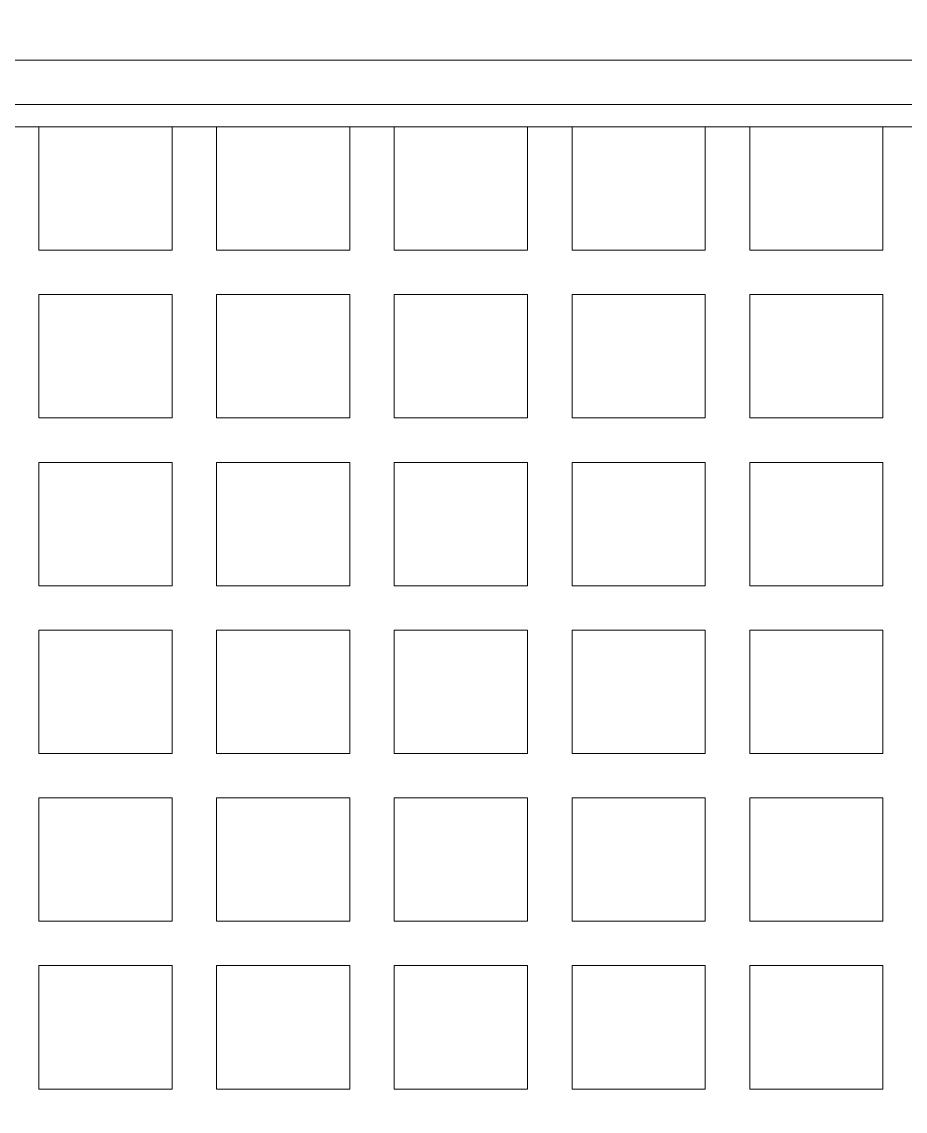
# Model space of a CAD drawing. Header units: millimetres. Extents: x 3554773 to 3850347, y -1853213 to -1653133.
# Drawn here: x 3621797 to 3625818, y -1701506 to -1696545 of the extents above; entities that cross this region are included whole.
import ezdxf

# ---------------------------------------------------------------- set-up
doc = ezdxf.new("R2010")
doc.units = ezdxf.units.MM
doc.header["$MEASUREMENT"] = 0
doc.set_wipeout_variables(frame=1)
doc.linetypes.add('Wipeout_Contour', pattern=[1000, 0, -1000])
doc.layers.add('Structural - Bearing', color=7, linetype='Continuous')
doc.layers.add('Structural - Bearing_Pen_No__3', color=7, linetype='Continuous', lineweight=18, true_color=0xff6600)

msp = doc.modelspace()

# ---------------------------------------------------------------- wipeouts: each hides what was drawn before it
at = {"color": 254, "linetype": 'Wipeout_Contour', "lineweight": 0, "ltscale": 32554641.88997252}
msp.add_wipeout([(3618066.4, -1696720.4), (3618066.4, -1706321.2), (3634378.4, -1706321.2), (3634378.4, -1696720.4), (3633300, -1696720.4), (3633300, -1704000.2), (3619144.9, -1704000.2), (3619144.9, -1696720.4)], dxfattribs=at).dxf.layer = 'Structural - Bearing'

# ---------------------------------------------------------------- next in the draw order: wipeouts: each hides what was drawn before it
at = {"color": 254, "linetype": 'Wipeout_Contour', "lineweight": 0, "ltscale": 16275190.16328076}
msp.add_wipeout([(3618066.4, -1695008.9), (3618066.4, -1696720.4), (3634378.4, -1696720.4), (3634378.4, -1695008.9)], dxfattribs=at).dxf.layer = 'Structural - Bearing'
at = {"color": 254, "linetype": 'Wipeout_Contour', "lineweight": 0, "ltscale": 16272492.76947877}
msp.add_wipeout([(3622481.4, -1697787.7), (3621874.8, -1697787.7), (3621874.8, -1698349.4), (3622481.4, -1698349.4)], dxfattribs=at).dxf.layer = 'Structural - Bearing'
at = {"color": 254, "linetype": 'Wipeout_Contour', "lineweight": 0, "ltscale": 16273217.1332726}
msp.add_wipeout([(3623290.3, -1697787.7), (3622683.7, -1697787.7), (3622683.7, -1698349.4), (3623290.3, -1698349.4)], dxfattribs=at).dxf.layer = 'Structural - Bearing'
at = {"color": 254, "linetype": 'Wipeout_Contour', "lineweight": 0, "ltscale": 16273941.50406048}
msp.add_wipeout([(3623492.5, -1698349.4), (3624099.2, -1698349.4), (3624099.2, -1697787.7), (3623492.5, -1697787.7)], dxfattribs=at).dxf.layer = 'Structural - Bearing'
at = {"color": 254, "linetype": 'Wipeout_Contour', "lineweight": 0, "ltscale": 16274665.88209196}
msp.add_wipeout([(3624908, -1697787.7), (3624301.4, -1697787.7), (3624301.4, -1698349.4), (3624908, -1698349.4)], dxfattribs=at).dxf.layer = 'Structural - Bearing'
at = {"color": 254, "linetype": 'Wipeout_Contour', "lineweight": 0, "ltscale": 16275390.26711591}
msp.add_wipeout([(3625110.2, -1698349.4), (3625716.9, -1698349.4), (3625716.9, -1697787.7), (3625110.2, -1697787.7)], dxfattribs=at).dxf.layer = 'Structural - Bearing'
at = {"color": 254, "linetype": 'Wipeout_Contour', "lineweight": 0, "ltscale": 16272813.48117415}
msp.add_wipeout([(3621874.8, -1698551.6), (3621874.8, -1699113.3), (3622481.4, -1699113.3), (3622481.4, -1698551.6)], dxfattribs=at).dxf.layer = 'Structural - Bearing'
at = {"color": 254, "linetype": 'Wipeout_Contour', "lineweight": 0, "ltscale": 16273537.83067119}
msp.add_wipeout([(3622683.7, -1698551.6), (3622683.7, -1699113.3), (3623290.3, -1699113.3), (3623290.3, -1698551.6)], dxfattribs=at).dxf.layer = 'Structural - Bearing'
at = {"color": 254, "linetype": 'Wipeout_Contour', "lineweight": 0, "ltscale": 16274262.18716373}
msp.add_wipeout([(3624099.2, -1698551.6), (3623492.5, -1698551.6), (3623492.5, -1699113.3), (3624099.2, -1699113.3)], dxfattribs=at).dxf.layer = 'Structural - Bearing'
at = {"color": 254, "linetype": 'Wipeout_Contour', "lineweight": 0, "ltscale": 16274986.55092203}
msp.add_wipeout([(3624301.4, -1699113.3), (3624908, -1699113.3), (3624908, -1698551.6), (3624301.4, -1698551.6)], dxfattribs=at).dxf.layer = 'Structural - Bearing'
at = {"color": 254, "linetype": 'Wipeout_Contour', "lineweight": 0, "ltscale": 16275710.92167394}
msp.add_wipeout([(3625110.2, -1698551.6), (3625110.2, -1699113.3), (3625716.9, -1699113.3), (3625716.9, -1698551.6)], dxfattribs=at).dxf.layer = 'Structural - Bearing'
at = {"color": 254, "linetype": 'Wipeout_Contour', "lineweight": 0, "ltscale": 16273134.22162909}
msp.add_wipeout([(3622481.4, -1699315.5), (3621874.8, -1699315.5), (3621874.8, -1699877.2), (3622481.4, -1699877.2)], dxfattribs=at).dxf.layer = 'Structural - Bearing'
at = {"color": 254, "linetype": 'Wipeout_Contour', "lineweight": 0, "ltscale": 16273858.55687132}
msp.add_wipeout([(3622683.7, -1699315.5), (3622683.7, -1699877.2), (3623290.3, -1699877.2), (3623290.3, -1699315.5)], dxfattribs=at).dxf.layer = 'Structural - Bearing'
at = {"color": 254, "linetype": 'Wipeout_Contour', "lineweight": 0, "ltscale": 16274582.89910987}
msp.add_wipeout([(3624099.2, -1699315.5), (3623492.5, -1699315.5), (3623492.5, -1699877.2), (3624099.2, -1699877.2)], dxfattribs=at).dxf.layer = 'Structural - Bearing'
at = {"color": 254, "linetype": 'Wipeout_Contour', "lineweight": 0, "ltscale": 16275307.24859427}
msp.add_wipeout([(3624301.4, -1699877.2), (3624908, -1699877.2), (3624908, -1699315.5), (3624301.4, -1699315.5)], dxfattribs=at).dxf.layer = 'Structural - Bearing'
at = {"color": 254, "linetype": 'Wipeout_Contour', "lineweight": 0, "ltscale": 16276031.60507341}
msp.add_wipeout([(3625110.2, -1699315.5), (3625110.2, -1699877.2), (3625716.9, -1699877.2), (3625716.9, -1699315.5)], dxfattribs=at).dxf.layer = 'Structural - Bearing'
at = {"color": 254, "linetype": 'Wipeout_Contour', "lineweight": 0, "ltscale": 16273454.99084189}
msp.add_wipeout([(3622481.4, -1700079.4), (3621874.8, -1700079.4), (3621874.8, -1700641.2), (3622481.4, -1700641.2)], dxfattribs=at).dxf.layer = 'Structural - Bearing'
at = {"color": 254, "linetype": 'Wipeout_Contour', "lineweight": 0, "ltscale": 16274179.31176456}
msp.add_wipeout([(3622683.7, -1700079.4), (3622683.7, -1700641.2), (3623290.3, -1700641.2), (3623290.3, -1700079.4)], dxfattribs=at).dxf.layer = 'Structural - Bearing'
at = {"color": 254, "linetype": 'Wipeout_Contour', "lineweight": 0, "ltscale": 16274903.63968529}
msp.add_wipeout([(3623492.5, -1700079.4), (3623492.5, -1700641.2), (3624099.2, -1700641.2), (3624099.2, -1700079.4)], dxfattribs=at).dxf.layer = 'Structural - Bearing'
at = {"color": 254, "linetype": 'Wipeout_Contour', "lineweight": 0, "ltscale": 16275627.97489507}
msp.add_wipeout([(3624301.4, -1700641.2), (3624908, -1700641.2), (3624908, -1700079.4), (3624301.4, -1700079.4)], dxfattribs=at).dxf.layer = 'Structural - Bearing'
at = {"color": 254, "linetype": 'Wipeout_Contour', "lineweight": 0, "ltscale": 16276352.31710073}
msp.add_wipeout([(3625716.9, -1700079.4), (3625110.2, -1700079.4), (3625110.2, -1700641.2), (3625716.9, -1700641.2)], dxfattribs=at).dxf.layer = 'Structural - Bearing'
at = {"color": 254, "linetype": 'Wipeout_Contour', "lineweight": 0, "ltscale": 16273775.78872608}
msp.add_wipeout([(3622481.4, -1700843.4), (3621874.8, -1700843.4), (3621874.8, -1701405.1), (3622481.4, -1701405.1)], dxfattribs=at).dxf.layer = 'Structural - Bearing'
at = {"color": 254, "linetype": 'Wipeout_Contour', "lineweight": 0, "ltscale": 16274500.09537115}
msp.add_wipeout([(3622683.7, -1701405.1), (3623290.3, -1701405.1), (3623290.3, -1700843.4), (3622683.7, -1700843.4)], dxfattribs=at).dxf.layer = 'Structural - Bearing'
at = {"color": 254, "linetype": 'Wipeout_Contour', "lineweight": 0, "ltscale": 16275224.40901542}
msp.add_wipeout([(3623492.5, -1701405.1), (3624099.2, -1701405.1), (3624099.2, -1700843.4), (3623492.5, -1700843.4)], dxfattribs=at).dxf.layer = 'Structural - Bearing'
at = {"color": 254, "linetype": 'Wipeout_Contour', "lineweight": 0, "ltscale": 16275948.72994988}
msp.add_wipeout([(3624301.4, -1701405.1), (3624908, -1701405.1), (3624908, -1700843.4), (3624301.4, -1700843.4)], dxfattribs=at).dxf.layer = 'Structural - Bearing'
at = {"color": 254, "linetype": 'Wipeout_Contour', "lineweight": 0, "ltscale": 16276673.05788134}
msp.add_wipeout([(3625110.2, -1701405.1), (3625716.9, -1701405.1), (3625716.9, -1700843.4), (3625110.2, -1700843.4)], dxfattribs=at).dxf.layer = 'Structural - Bearing'

# ---------------------------------------------------------------- next in the draw order: linework, layer by layer
at = {"layer": 'Structural - Bearing_Pen_No__3', "linetype": 'Continuous'}
for p, q in [((3622481.4, -1697787.7), (3621874.8, -1697787.7)), ((3621874.8, -1698349.4), (3621874.8, -1697787.7)), ((3622481.4, -1697787.7), (3622481.4, -1698349.4)), ((3623290.3, -1697787.7), (3622683.7, -1697787.7)), ((3622683.7, -1698349.4), (3622683.7, -1697787.7)), ((3623290.3, -1697787.7), (3623290.3, -1698349.4)), ((3624099.2, -1697787.7), (3623492.5, -1697787.7)), ((3623492.5, -1698349.4), (3623492.5, -1697787.7)), ((3624099.2, -1697787.7), (3624099.2, -1698349.4)), ((3624908, -1697787.7), (3624301.4, -1697787.7)), ((3624301.4, -1698349.4), (3624301.4, -1697787.7)), ((3624908, -1697787.7), (3624908, -1698349.4)), ((3625716.9, -1697787.7), (3625110.2, -1697787.7)), ((3625110.2, -1698349.4), (3625110.2, -1697787.7)), ((3625716.9, -1697787.7), (3625716.9, -1698349.4)), ((3621874.8, -1698349.4), (3622481.4, -1698349.4)), ((3622683.7, -1698349.4), (3623290.3, -1698349.4)), ((3623492.5, -1698349.4), (3624099.2, -1698349.4)), ((3624301.4, -1698349.4), (3624908, -1698349.4)), ((3625110.2, -1698349.4), (3625716.9, -1698349.4)), ((3621874.8, -1699113.3), (3621874.8, -1698551.6)), ((3621874.8, -1698551.6), (3622481.4, -1698551.6)), ((3622481.4, -1698551.6), (3622481.4, -1699113.3)), ((3622683.7, -1699113.3), (3622683.7, -1698551.6)), ((3622683.7, -1698551.6), (3623290.3, -1698551.6)), ((3623290.3, -1698551.6), (3623290.3, -1699113.3)), ((3623492.5, -1699113.3), (3623492.5, -1698551.6)), ((3623492.5, -1698551.6), (3624099.2, -1698551.6)), ((3624099.2, -1698551.6), (3624099.2, -1699113.3)), ((3624301.4, -1699113.3), (3624301.4, -1698551.6)), ((3624301.4, -1698551.6), (3624908, -1698551.6)), ((3624908, -1698551.6), (3624908, -1699113.3)), ((3625110.2, -1699113.3), (3625110.2, -1698551.6)), ((3625110.2, -1698551.6), (3625716.9, -1698551.6)), ((3625716.9, -1698551.6), (3625716.9, -1699113.3)), ((3621874.8, -1699113.3), (3622481.4, -1699113.3)), ((3622683.7, -1699113.3), (3623290.3, -1699113.3)), ((3623492.5, -1699113.3), (3624099.2, -1699113.3)), ((3624301.4, -1699113.3), (3624908, -1699113.3)), ((3625110.2, -1699113.3), (3625716.9, -1699113.3)), ((3621874.8, -1699877.2), (3621874.8, -1699315.5)), ((3621874.8, -1699315.5), (3622481.4, -1699315.5)), ((3622481.4, -1699315.5), (3622481.4, -1699877.2)), ((3622683.7, -1699877.2), (3622683.7, -1699315.5)), ((3622683.7, -1699315.5), (3623290.3, -1699315.5)), ((3623290.3, -1699315.5), (3623290.3, -1699877.2)), ((3623492.5, -1699877.2), (3623492.5, -1699315.5)), ((3623492.5, -1699315.5), (3624099.2, -1699315.5)), ((3624099.2, -1699315.5), (3624099.2, -1699877.2)), ((3624301.4, -1699877.2), (3624301.4, -1699315.5)), ((3624301.4, -1699315.5), (3624908, -1699315.5)), ((3624908, -1699315.5), (3624908, -1699877.2)), ((3625110.2, -1699877.2), (3625110.2, -1699315.5)), ((3625110.2, -1699315.5), (3625716.9, -1699315.5)), ((3625716.9, -1699315.5), (3625716.9, -1699877.2)), ((3621874.8, -1699877.2), (3622481.4, -1699877.2)), ((3622683.7, -1699877.2), (3623290.3, -1699877.2)), ((3623492.5, -1699877.2), (3624099.2, -1699877.2)), ((3624301.4, -1699877.2), (3624908, -1699877.2)), ((3625110.2, -1699877.2), (3625716.9, -1699877.2)), ((3621874.8, -1700641.2), (3621874.8, -1700079.4)), ((3621874.8, -1700079.4), (3622481.4, -1700079.4)), ((3622481.4, -1700079.4), (3622481.4, -1700641.2)), ((3622683.7, -1700641.2), (3622683.7, -1700079.4)), ((3622683.7, -1700079.4), (3623290.3, -1700079.4)), ((3623290.3, -1700079.4), (3623290.3, -1700641.2)), ((3623492.5, -1700641.2), (3623492.5, -1700079.4)), ((3623492.5, -1700079.4), (3624099.2, -1700079.4)), ((3624099.2, -1700079.4), (3624099.2, -1700641.2)), ((3624301.4, -1700641.2), (3624301.4, -1700079.4)), ((3624301.4, -1700079.4), (3624908, -1700079.4)), ((3624908, -1700079.4), (3624908, -1700641.2)), ((3625110.2, -1700641.2), (3625110.2, -1700079.4)), ((3625110.2, -1700079.4), (3625716.9, -1700079.4)), ((3625716.9, -1700079.4), (3625716.9, -1700641.2)), ((3621874.8, -1700641.2), (3622481.4, -1700641.2)), ((3622683.7, -1700641.2), (3623290.3, -1700641.2)), ((3623492.5, -1700641.2), (3624099.2, -1700641.2)), ((3624301.4, -1700641.2), (3624908, -1700641.2)), ((3625110.2, -1700641.2), (3625716.9, -1700641.2)), ((3621874.8, -1701405.1), (3621874.8, -1700843.4)), ((3621874.8, -1700843.4), (3622481.4, -1700843.4)), ((3622481.4, -1700843.4), (3622481.4, -1701405.1)), ((3622683.7, -1701405.1), (3622683.7, -1700843.4)), ((3622683.7, -1700843.4), (3623290.3, -1700843.4)), ((3623290.3, -1700843.4), (3623290.3, -1701405.1)), ((3623492.5, -1701405.1), (3623492.5, -1700843.4)), ((3623492.5, -1700843.4), (3624099.2, -1700843.4)), ((3624099.2, -1700843.4), (3624099.2, -1701405.1)), ((3624301.4, -1701405.1), (3624301.4, -1700843.4)), ((3624301.4, -1700843.4), (3624908, -1700843.4)), ((3624908, -1700843.4), (3624908, -1701405.1)), ((3625110.2, -1701405.1), (3625110.2, -1700843.4)), ((3625110.2, -1700843.4), (3625716.9, -1700843.4)), ((3625716.9, -1700843.4), (3625716.9, -1701405.1)), ((3621874.8, -1701405.1), (3622481.4, -1701405.1)), ((3622683.7, -1701405.1), (3623290.3, -1701405.1)), ((3623492.5, -1701405.1), (3624099.2, -1701405.1)), ((3624301.4, -1701405.1), (3624908, -1701405.1)), ((3625110.2, -1701405.1), (3625716.9, -1701405.1))]:
    msp.add_line(p, q, dxfattribs=at)

# ---------------------------------------------------------------- next in the draw order: wipeouts: each hides what was drawn before it
at = {"color": 254, "linetype": 'Wipeout_Contour', "lineweight": 0, "ltscale": 24413409.01902749}
msp.add_wipeout([(3619144.9, -1696720.4), (3619144.9, -1696922.6), (3619347.1, -1696922.6), (3633097.7, -1696922.6), (3633300, -1696922.6), (3633300, -1696720.4)], dxfattribs=at).dxf.layer = 'Structural - Bearing'

# ---------------------------------------------------------------- next in the draw order: linework, layer by layer
at = {"layer": 'Structural - Bearing_Pen_No__3', "linetype": 'Continuous'}
msp.add_line((3633300, -1696720.4), (3619144.9, -1696720.4), dxfattribs=at)

# ---------------------------------------------------------------- next in the draw order: wipeouts: each hides what was drawn before it
at = {"color": 254, "linetype": 'Wipeout_Contour', "lineweight": 0, "ltscale": 24413493.85992872}
msp.add_wipeout([(3619347.1, -1696922.6), (3619347.1, -1697023.8), (3619448.2, -1697023.8), (3632996.6, -1697023.8), (3633097.7, -1697023.8), (3633097.7, -1696922.6)], dxfattribs=at).dxf.layer = 'Structural - Bearing'

# ---------------------------------------------------------------- next in the draw order: linework, layer by layer
at = {"layer": 'Structural - Bearing_Pen_No__3', "linetype": 'Continuous'}
msp.add_line((3619347.1, -1696922.6), (3633097.7, -1696922.6), dxfattribs=at)

# ---------------------------------------------------------------- next in the draw order: wipeouts: each hides what was drawn before it
at = {"color": 254, "linetype": 'Wipeout_Contour', "lineweight": 0, "ltscale": 16272172.08654466}
msp.add_wipeout([(3622481.4, -1697023.8), (3621874.8, -1697023.8), (3621874.8, -1697585.5), (3622481.4, -1697585.5)], dxfattribs=at).dxf.layer = 'Structural - Bearing'
at = {"color": 254, "linetype": 'Wipeout_Contour', "lineweight": 0, "ltscale": 16272896.46459187}
msp.add_wipeout([(3622683.7, -1697585.5), (3623290.3, -1697585.5), (3623290.3, -1697023.8), (3622683.7, -1697023.8)], dxfattribs=at).dxf.layer = 'Structural - Bearing'
at = {"color": 254, "linetype": 'Wipeout_Contour', "lineweight": 0, "ltscale": 16273620.84963231}
msp.add_wipeout([(3624099.2, -1697023.8), (3623492.5, -1697023.8), (3623492.5, -1697585.5), (3624099.2, -1697585.5)], dxfattribs=at).dxf.layer = 'Structural - Bearing'
at = {"color": 254, "linetype": 'Wipeout_Contour', "lineweight": 0, "ltscale": 16274345.24193625}
msp.add_wipeout([(3624301.4, -1697023.8), (3624301.4, -1697585.5), (3624908, -1697585.5), (3624908, -1697023.8)], dxfattribs=at).dxf.layer = 'Structural - Bearing'
at = {"color": 254, "linetype": 'Wipeout_Contour', "lineweight": 0, "ltscale": 16275069.64123153}
msp.add_wipeout([(3625110.2, -1697023.8), (3625110.2, -1697585.5), (3625716.9, -1697585.5), (3625716.9, -1697023.8)], dxfattribs=at).dxf.layer = 'Structural - Bearing'

# ---------------------------------------------------------------- next in the draw order: linework, layer by layer
at = {"layer": 'Structural - Bearing_Pen_No__3', "linetype": 'Continuous'}
for p, q in [((3621874.8, -1697023.8), (3621672.6, -1697023.8)), ((3621874.8, -1697585.5), (3621874.8, -1697023.8)), ((3622481.4, -1697023.8), (3621874.8, -1697023.8)), ((3622683.7, -1697023.8), (3622481.4, -1697023.8)), ((3622481.4, -1697023.8), (3622481.4, -1697585.5)), ((3622683.7, -1697585.5), (3622683.7, -1697023.8)), ((3623290.3, -1697023.8), (3622683.7, -1697023.8)), ((3623492.5, -1697023.8), (3623290.3, -1697023.8)), ((3623290.3, -1697023.8), (3623290.3, -1697585.5)), ((3623492.5, -1697585.5), (3623492.5, -1697023.8)), ((3624099.2, -1697023.8), (3623492.5, -1697023.8)), ((3624301.4, -1697023.8), (3624099.2, -1697023.8)), ((3624099.2, -1697023.8), (3624099.2, -1697585.5)), ((3624301.4, -1697585.5), (3624301.4, -1697023.8)), ((3624908, -1697023.8), (3624301.4, -1697023.8)), ((3625110.2, -1697023.8), (3624908, -1697023.8)), ((3624908, -1697023.8), (3624908, -1697585.5)), ((3625110.2, -1697585.5), (3625110.2, -1697023.8)), ((3625716.9, -1697023.8), (3625110.2, -1697023.8)), ((3625919.1, -1697023.8), (3625716.9, -1697023.8)), ((3625716.9, -1697023.8), (3625716.9, -1697585.5)), ((3621874.8, -1697585.5), (3622481.4, -1697585.5)), ((3622683.7, -1697585.5), (3623290.3, -1697585.5)), ((3623492.5, -1697585.5), (3624099.2, -1697585.5)), ((3624301.4, -1697585.5), (3624908, -1697585.5)), ((3625110.2, -1697585.5), (3625716.9, -1697585.5))]:
    msp.add_line(p, q, dxfattribs=at)

doc.saveas('drawing.dxf')
